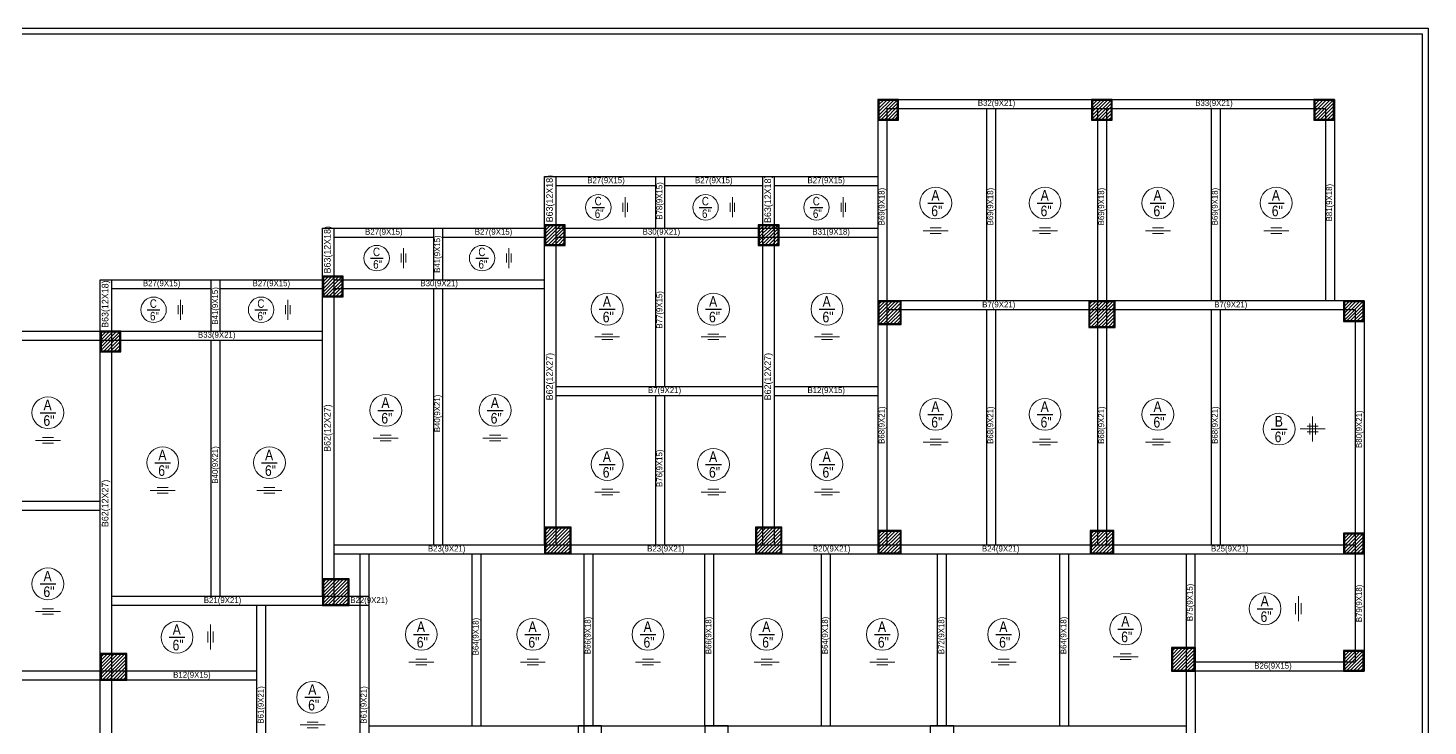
# Model space of a CAD drawing. Header units: metres. Extents: x 0 to 8495, y 0 to 3455.
# Drawn here: x 8459.15 to 8494.96, y 250.71 to 268.57 of the extents above; entities that cross this region are included whole.
import ezdxf

# ---------------------------------------------------------------- set-up
doc = ezdxf.new("R2010")
doc.units = ezdxf.units.M
doc.header["$MEASUREMENT"] = 0
doc.linetypes.add('DASHED2', pattern=[0.375, 0.25, -0.125])
for name, color, linetype, lineweight in [('BEAM', 82, 'Continuous', 30), ('BEAM TEXT', 7, 'Continuous', 25), ('Columns', 12, 'Continuous', 25)]:
    doc.layers.add(name, color=color, linetype=linetype, lineweight=lineweight)
for name, color, linetype in [('SLAB', 90, 'Continuous'), ('SLAB-TAX', 7, 'Continuous'), ('Title', 7, 'Continuous')]:
    doc.layers.add(name, color=color, linetype=linetype)
doc.styles.get("Standard").update_dxf_attribs({"font": 'ARIALN.TTF', "height": 0.2})

# ---------------------------------------------------------------- blocks, each defined once
blk = doc.blocks.new('A$C7E671EA5')
at = {"layer": 'SLAB', "color": 7, "lineweight": 18}
for p, q in [((0.51, 0.057), (0, 0.057)), ((0.142, 0.115), (0.368, 0.115)), ((0.142, 0), (0.368, 0))]:
    blk.add_line(p, q, dxfattribs=at)

msp = doc.modelspace()

# ---------------------------------------------------------------- hatches: boundary and pattern name
at = {"layer": 'Columns'}
h = msp.add_hatch(dxfattribs=at)
h.set_pattern_fill('ANSI31', color=5, scale=0.5)
h.set_pattern_definition([(45, (1349.7188, -191.617604), (-0.0441941738, 0.0441941738), [])])
h.paths.add_polyline_path([(8480.911, 266.238), (8481.391, 266.238), (8481.391, 266.718), (8480.911, 266.718)])
h = msp.add_hatch(dxfattribs=at)
h.set_pattern_fill('ANSI31', color=5, scale=0.5)
h.set_pattern_definition([(45, (1355.18623, -191.617604), (-0.0441941738, 0.0441941738), [])])
h.paths.add_polyline_path([(8486.378, 266.238), (8486.858, 266.238), (8486.858, 266.718), (8486.378, 266.718)])
h = msp.add_hatch(dxfattribs=at)
h.set_pattern_fill('ANSI31', color=5, scale=0.5)
h.set_pattern_definition([(45, (1360.8664, -191.617604), (-0.0441941738, 0.0441941738), [])])
h.paths.add_polyline_path([(8492.058, 266.238), (8492.538, 266.238), (8492.538, 266.718), (8492.058, 266.718)])
h = msp.add_hatch(dxfattribs=at)
h.set_pattern_fill('ANSI31', color=5, scale=0.5)
h.set_pattern_definition([(45, (1341.19515, -194.824594), (-0.0441941738, 0.0441941738), [])])
h.paths.add_polyline_path([(8472.387, 263.031), (8472.867, 263.031), (8472.867, 263.511), (8472.387, 263.511)])
h = msp.add_hatch(dxfattribs=at)
h.set_pattern_fill('ANSI31', color=5, scale=0.5)
h.set_pattern_definition([(45, (1346.66258, -194.824594), (-0.0441941738, 0.0441941738), [])])
h.paths.add_polyline_path([(8477.854, 263.031), (8478.334, 263.031), (8478.334, 263.511), (8477.854, 263.511)])
h = msp.add_hatch(dxfattribs=at)
h.set_pattern_fill('ANSI31', color=5, scale=0.5)
h.set_pattern_definition([(45, (1335.51272, -196.14259), (-0.0441941738, 0.0441941738), [])])
h.paths.add_polyline_path([(8466.705, 261.713), (8467.185, 261.713), (8467.185, 262.193), (8466.705, 262.193)])
h = msp.add_hatch(dxfattribs=at)
h.set_pattern_fill('ANSI31', scale=0.5)
h.set_pattern_definition([(45, (1349.7538, -196.77355), (-0.0441941738, 0.0441941738), [])])
h.paths.add_polyline_path([(8480.911, 261.012), (8481.461, 261.012), (8481.461, 261.562), (8480.911, 261.562)])
h = msp.add_hatch(dxfattribs=at)
h.set_pattern_fill('ANSI31', color=6, scale=0.5)
h.set_pattern_definition([(45, (1355.26123, -196.92355), (-0.0441941738, 0.0441941738), [])])
h.paths.add_polyline_path([(8486.933, 260.932), (8486.933, 261.562), (8486.303, 261.562), (8486.303, 260.932)])
h = msp.add_hatch(dxfattribs=at)
h.set_pattern_fill('ANSI31', color=5, scale=0.5)
h.set_pattern_definition([(45, (1361.625345, -196.77355), (-0.0441941738, 0.0441941738), [])])
h.paths.add_polyline_path([(8492.817, 261.082), (8493.297, 261.082), (8493.297, 261.562), (8492.817, 261.562)])
h = msp.add_hatch(dxfattribs=at)
h.set_pattern_fill('ANSI31', color=5, scale=0.5)
h.set_pattern_definition([(45, (1329.83029, -197.548575), (-0.0441941738, 0.0441941738), [])])
h.paths.add_polyline_path([(8461.022, 260.307), (8461.502, 260.307), (8461.502, 260.787), (8461.022, 260.787)])
h = msp.add_hatch(dxfattribs=at)
h.set_pattern_fill('ANSI31', color=6, scale=0.5)
h.set_pattern_definition([(45, (1341.34515, -202.71749), (-0.0441941738, 0.0441941738), [])])
h.paths.add_polyline_path([(8473.017, 255.139), (8473.017, 255.769), (8472.387, 255.769), (8472.387, 255.139)])
h = msp.add_hatch(dxfattribs=at)
h.set_pattern_fill('ANSI31', color=6, scale=0.5)
h.set_pattern_definition([(45, (1346.73758, -202.71749), (-0.0441941738, 0.0441941738), [])])
h.paths.add_polyline_path([(8478.409, 255.139), (8478.409, 255.769), (8477.779, 255.769), (8477.779, 255.139)])
h = msp.add_hatch(dxfattribs=at)
h.set_pattern_fill('ANSI31', scale=0.5)
h.set_pattern_definition([(45, (1349.7538, -202.64749), (-0.0441941738, 0.0441941738), [])])
h.paths.add_polyline_path([(8480.911, 255.139), (8481.461, 255.139), (8481.461, 255.689), (8480.911, 255.689)])
h = msp.add_hatch(dxfattribs=at)
h.set_pattern_fill('ANSI31', scale=0.5)
h.set_pattern_definition([(45, (1355.18623, -202.64749), (-0.0441941738, 0.0441941738), [])])
h.paths.add_polyline_path([(8486.343, 255.139), (8486.893, 255.139), (8486.893, 255.689), (8486.343, 255.689)])
h = msp.add_hatch(dxfattribs=at)
h.set_pattern_fill('ANSI31', color=5, scale=0.5)
h.set_pattern_definition([(45, (1361.625345, -202.71749), (-0.0441941738, 0.0441941738), [])])
h.paths.add_polyline_path([(8492.817, 255.139), (8493.297, 255.139), (8493.297, 255.619), (8492.817, 255.619)])
h = msp.add_hatch(dxfattribs=at)
h.set_pattern_fill('ANSI31', color=6, scale=0.5)
h.set_pattern_definition([(45, (1335.66272, -204.035485), (-0.0441941738, 0.0441941738), [])])
h.paths.add_polyline_path([(8467.335, 253.821), (8467.335, 254.451), (8466.705, 254.451), (8466.705, 253.821)])
h = msp.add_hatch(dxfattribs=at)
h.set_pattern_fill('ANSI31', color=6, scale=0.5)
h.set_pattern_definition([(45, (1329.98029, -205.94749), (-0.0441941738, 0.0441941738), [])])
h.paths.add_polyline_path([(8461.652, 251.909), (8461.652, 252.539), (8461.022, 252.539), (8461.022, 251.909)])
h = msp.add_hatch(dxfattribs=at)
h.set_pattern_fill('ANSI31', scale=0.5)
h.set_pattern_definition([(45, (1357.267445, -205.645864), (-0.0441941738, 0.0441941738), [])])
h.paths.add_polyline_path([(8488.424, 252.14), (8488.974, 252.14), (8488.974, 252.69), (8488.424, 252.69)])
h = msp.add_hatch(dxfattribs=at)
h.set_pattern_fill('ANSI31', color=5, scale=0.5)
h.set_pattern_definition([(45, (1361.625345, -205.715864), (-0.0441941738, 0.0441941738), [])])
h.paths.add_polyline_path([(8492.817, 252.14), (8493.297, 252.14), (8493.297, 252.62), (8492.817, 252.62)])

# ---------------------------------------------------------------- linework, layer by layer
at = {"layer": 'BEAM'}
for p, q in [((8480.886, 266.743), (8480.886, 255.344)), ((8480.886, 266.743), (8492.563, 266.743)), ((8481.116, 266.513), (8481.116, 255.344)), ((8481.116, 266.513), (8492.333, 266.513)), ((8483.662, 266.513), (8483.662, 261.587)), ((8483.892, 266.513), (8483.892, 261.587)), ((8486.503, 266.513), (8486.503, 255.344)), ((8486.733, 266.513), (8486.733, 255.344)), ((8489.409, 266.513), (8489.409, 261.587)), ((8489.639, 266.513), (8489.639, 261.587)), ((8492.333, 266.513), (8492.333, 261.587)), ((8492.563, 266.743), (8492.563, 261.587)), ((8472.362, 255.344), (8472.362, 264.766)), ((8472.362, 264.766), (8480.886, 264.766)), ((8472.662, 255.344), (8472.662, 264.766)), ((8475.203, 264.766), (8475.203, 263.448)), ((8475.433, 264.766), (8475.433, 263.448)), ((8477.944, 255.344), (8477.944, 264.766)), ((8478.244, 255.344), (8478.244, 264.766)), ((8472.662, 264.536), (8475.203, 264.536)), ((8475.433, 264.536), (8477.944, 264.536)), ((8478.244, 264.536), (8480.886, 264.536)), ((8466.68, 254.026), (8466.68, 263.448)), ((8466.68, 263.448), (8472.362, 263.448)), ((8466.98, 253.796), (8466.98, 263.448)), ((8466.98, 263.218), (8469.521, 263.218)), ((8469.521, 263.448), (8469.521, 262.13)), ((8469.751, 263.448), (8469.751, 262.13)), ((8469.751, 263.218), (8472.362, 263.218)), ((8472.662, 263.448), (8480.886, 263.448)), ((8472.662, 263.218), (8480.886, 263.218)), ((8475.203, 263.218), (8475.203, 259.396)), ((8475.433, 263.218), (8475.433, 259.396)), ((8460.997, 247.715), (8460.997, 262.13)), ((8460.997, 262.13), (8466.68, 262.13)), ((8461.297, 247.715), (8461.297, 262.13)), ((8463.838, 260.812), (8463.838, 262.13)), ((8464.068, 260.812), (8464.068, 262.13)), ((8466.98, 262.13), (8472.362, 262.13)), ((8461.297, 261.9), (8463.838, 261.9)), ((8464.068, 261.9), (8466.68, 261.9)), ((8466.98, 261.9), (8472.362, 261.9)), ((8469.521, 261.9), (8469.521, 255.344)), ((8469.751, 261.9), (8469.751, 255.344)), ((8493.322, 261.587), (8481.116, 261.587)), ((8493.322, 261.587), (8493.322, 252.115)), ((8493.092, 261.357), (8481.116, 261.357)), ((8483.662, 261.357), (8483.662, 255.344)), ((8483.892, 261.357), (8483.892, 255.344)), ((8489.409, 261.357), (8489.409, 255.344)), ((8489.639, 261.357), (8489.639, 255.344)), ((8493.092, 261.357), (8493.092, 252.345)), ((8455.315, 260.812), (8466.68, 260.812)), ((8455.615, 260.582), (8466.68, 260.582)), ((8463.838, 254.026), (8463.838, 260.582)), ((8464.068, 254.026), (8464.068, 260.582)), ((8472.662, 259.396), (8477.944, 259.396)), ((8478.244, 259.396), (8480.886, 259.396)), ((8472.662, 259.166), (8477.944, 259.166)), ((8475.203, 259.166), (8475.203, 255.344)), ((8475.433, 259.166), (8475.433, 255.344)), ((8478.244, 259.166), (8480.886, 259.166)), ((8455.615, 256.463), (8460.997, 256.463)), ((8455.615, 256.233), (8460.997, 256.233)), ((8466.98, 255.344), (8493.092, 255.344)), ((8466.98, 255.114), (8493.092, 255.114)), ((8467.638, 255.114), (8467.638, 244.755)), ((8467.868, 255.114), (8467.868, 244.755)), ((8470.503, 255.114), (8470.503, 250.715)), ((8470.733, 255.114), (8470.733, 250.715)), ((8473.368, 255.114), (8473.368, 240.49)), ((8473.598, 255.114), (8473.598, 250.715)), ((8476.458, 250.715), (8476.458, 255.114)), ((8476.688, 250.715), (8476.688, 255.114)), ((8479.436, 255.114), (8479.436, 250.715)), ((8479.666, 255.114), (8479.666, 250.715)), ((8482.413, 250.715), (8482.413, 255.114)), ((8482.643, 250.715), (8482.643, 255.114)), ((8485.538, 250.715), (8485.538, 255.114)), ((8485.768, 250.715), (8485.768, 255.114)), ((8488.769, 255.114), (8488.769, 229.281)), ((8488.999, 252.715), (8488.999, 255.114)), ((8467.868, 254.026), (8461.297, 254.026)), ((8467.868, 253.796), (8461.297, 253.796)), ((8465.006, 244.755), (8465.006, 253.796)), ((8465.236, 244.755), (8465.236, 253.796)), ((8488.999, 252.715), (8488.999, 229.281)), ((8465.006, 252.114), (8441.209, 252.114)), ((8493.092, 252.345), (8488.999, 252.345)), ((8493.322, 252.115), (8488.999, 252.115)), ((8465.006, 251.884), (8441.209, 251.884)), ((8467.868, 250.715), (8488.769, 250.715))]:
    msp.add_line(p, q, dxfattribs=at)
at = {"layer": 'Columns', "color": 5}
for points in [[(8480.886, 266.213), (8481.416, 266.213), (8481.416, 266.743), (8480.886, 266.743)], [(8480.911, 266.238), (8481.391, 266.238), (8481.391, 266.718), (8480.911, 266.718)], [(8486.353, 266.213), (8486.883, 266.213), (8486.883, 266.743), (8486.353, 266.743)], [(8486.378, 266.238), (8486.858, 266.238), (8486.858, 266.718), (8486.378, 266.718)], [(8492.033, 266.213), (8492.563, 266.213), (8492.563, 266.743), (8492.033, 266.743)], [(8492.058, 266.238), (8492.538, 266.238), (8492.538, 266.718), (8492.058, 266.718)], [(8472.362, 263.006), (8472.892, 263.006), (8472.892, 263.536), (8472.362, 263.536)], [(8472.387, 263.031), (8472.867, 263.031), (8472.867, 263.511), (8472.387, 263.511)], [(8477.829, 263.006), (8478.359, 263.006), (8478.359, 263.536), (8477.829, 263.536)], [(8477.854, 263.031), (8478.334, 263.031), (8478.334, 263.511), (8477.854, 263.511)], [(8466.68, 261.688), (8467.21, 261.688), (8467.21, 262.218), (8466.68, 262.218)], [(8466.705, 261.713), (8467.185, 261.713), (8467.185, 262.193), (8466.705, 262.193)], [(8492.792, 261.057), (8493.322, 261.057), (8493.322, 261.587), (8492.792, 261.587)], [(8492.817, 261.082), (8493.297, 261.082), (8493.297, 261.562), (8492.817, 261.562)], [(8460.997, 260.282), (8461.527, 260.282), (8461.527, 260.812), (8460.997, 260.812)], [(8461.022, 260.307), (8461.502, 260.307), (8461.502, 260.787), (8461.022, 260.787)], [(8492.792, 255.114), (8493.322, 255.114), (8493.322, 255.644), (8492.792, 255.644)], [(8492.817, 255.139), (8493.297, 255.139), (8493.297, 255.619), (8492.817, 255.619)], [(8492.792, 252.115), (8493.322, 252.115), (8493.322, 252.645), (8492.792, 252.645)], [(8492.817, 252.14), (8493.297, 252.14), (8493.297, 252.62), (8492.817, 252.62)]]:
    msp.add_lwpolyline(points, close=True, dxfattribs=at)
at = {"layer": 'Columns', "color": 7}
for points in [[(8480.886, 260.987), (8481.486, 260.987), (8481.486, 261.587), (8480.886, 261.587)], [(8480.911, 261.012), (8481.461, 261.012), (8481.461, 261.562), (8480.911, 261.562)], [(8480.886, 255.114), (8481.486, 255.114), (8481.486, 255.714), (8480.886, 255.714)], [(8480.911, 255.139), (8481.461, 255.139), (8481.461, 255.689), (8480.911, 255.689)], [(8486.318, 255.114), (8486.918, 255.114), (8486.918, 255.714), (8486.318, 255.714)], [(8486.343, 255.139), (8486.893, 255.139), (8486.893, 255.689), (8486.343, 255.689)], [(8488.399, 252.115), (8488.999, 252.115), (8488.999, 252.715), (8488.399, 252.715)], [(8488.424, 252.14), (8488.974, 252.14), (8488.974, 252.69), (8488.424, 252.69)], [(8473.218, 250.115), (8473.818, 250.115), (8473.818, 250.715), (8473.218, 250.715)], [(8476.458, 250.115), (8477.058, 250.115), (8477.058, 250.715), (8476.458, 250.715)], [(8482.228, 250.115), (8482.828, 250.115), (8482.828, 250.715), (8482.228, 250.715)]]:
    msp.add_lwpolyline(points, close=True, dxfattribs=at)
at = {"layer": 'Columns', "color": 6}
for points in [[(8486.278, 260.907), (8486.958, 260.907), (8486.958, 261.587), (8486.278, 261.587)], [(8486.303, 260.932), (8486.933, 260.932), (8486.933, 261.562), (8486.303, 261.562)], [(8472.362, 255.114), (8473.042, 255.114), (8473.042, 255.794), (8472.362, 255.794)], [(8472.387, 255.139), (8473.017, 255.139), (8473.017, 255.769), (8472.387, 255.769)], [(8477.754, 255.114), (8478.434, 255.114), (8478.434, 255.794), (8477.754, 255.794)], [(8477.779, 255.139), (8478.409, 255.139), (8478.409, 255.769), (8477.779, 255.769)], [(8466.68, 253.796), (8467.36, 253.796), (8467.36, 254.476), (8466.68, 254.476)], [(8466.705, 253.821), (8467.335, 253.821), (8467.335, 254.451), (8466.705, 254.451)], [(8460.997, 251.884), (8461.677, 251.884), (8461.677, 252.564), (8460.997, 252.564)], [(8461.022, 251.909), (8461.652, 251.909), (8461.652, 252.539), (8461.022, 252.539)]]:
    msp.add_lwpolyline(points, close=True, dxfattribs=at)
at = {"layer": 'SLAB-TAX', "color": 7, "linetype": 'ByBlock', "lineweight": 30}
for p, q in [((8473.576, 263.979), (8473.898, 263.979)), ((8476.319, 263.979), (8476.641, 263.979)), ((8479.156, 263.979), (8479.479, 263.979)), ((8482.165, 264.09), (8482.568, 264.09)), ((8484.96, 264.09), (8485.363, 264.09)), ((8487.847, 264.09), (8488.25, 264.09)), ((8490.873, 264.09), (8491.276, 264.09)), ((8467.908, 262.681), (8468.23, 262.681)), ((8470.603, 262.681), (8470.925, 262.681)), ((8462.201, 261.359), (8462.523, 261.359)), ((8464.951, 261.359), (8465.273, 261.359)), ((8473.762, 261.375), (8474.165, 261.375)), ((8476.48, 261.375), (8476.883, 261.375)), ((8479.382, 261.375), (8479.785, 261.375)), ((8459.457, 258.727), (8459.86, 258.727)), ((8468.099, 258.786), (8468.502, 258.786)), ((8470.896, 258.786), (8471.299, 258.786)), ((8482.165, 258.684), (8482.568, 258.684)), ((8484.96, 258.684), (8485.363, 258.684)), ((8487.847, 258.684), (8488.25, 258.684)), ((8490.948, 258.309), (8491.351, 258.309)), ((8462.394, 257.447), (8462.798, 257.447)), ((8465.123, 257.447), (8465.526, 257.447)), ((8473.762, 257.403), (8474.165, 257.403)), ((8476.48, 257.403), (8476.883, 257.403)), ((8479.382, 257.403), (8479.785, 257.403)), ((8459.457, 254.347), (8459.86, 254.347)), ((8490.586, 253.71), (8490.989, 253.71)), ((8487.022, 253.192), (8487.425, 253.192)), ((8462.76, 252.982), (8463.163, 252.982)), ((8469.006, 253.054), (8469.409, 253.054)), ((8471.86, 253.054), (8472.263, 253.054)), ((8474.805, 253.054), (8475.208, 253.054)), ((8477.841, 253.054), (8478.244, 253.054)), ((8480.798, 253.054), (8481.201, 253.054)), ((8483.901, 253.054), (8484.304, 253.054)), ((8466.228, 251.446), (8466.631, 251.446))]:
    msp.add_line(p, q, dxfattribs=at)
at = {"layer": 'SLAB-TAX', "color": 7, "linetype": 'ByBlock', "lineweight": 20}
for centre, radius in [((8473.737, 263.979), 0.326), ((8476.48, 263.979), 0.326), ((8479.317, 263.979), 0.326), ((8482.367, 264.09), 0.407), ((8485.161, 264.09), 0.407), ((8488.048, 264.09), 0.407), ((8491.074, 264.09), 0.407), ((8468.069, 262.681), 0.326), ((8470.764, 262.681), 0.326), ((8473.964, 261.375), 0.407), ((8476.681, 261.375), 0.407), ((8479.584, 261.375), 0.407), ((8462.362, 261.359), 0.326), ((8465.112, 261.359), 0.326), ((8459.659, 258.727), 0.407), ((8468.301, 258.786), 0.407), ((8471.098, 258.786), 0.407), ((8482.367, 258.684), 0.407), ((8485.161, 258.684), 0.407), ((8488.048, 258.684), 0.407), ((8491.149, 258.309), 0.407), ((8462.596, 257.447), 0.407), ((8465.325, 257.447), 0.407), ((8473.964, 257.403), 0.407), ((8476.681, 257.403), 0.407), ((8479.584, 257.403), 0.407), ((8459.659, 254.347), 0.407), ((8490.788, 253.71), 0.407), ((8487.224, 253.192), 0.407), ((8462.962, 252.982), 0.407), ((8469.208, 253.054), 0.407), ((8472.062, 253.054), 0.407), ((8475.006, 253.054), 0.407), ((8478.042, 253.054), 0.407), ((8481, 253.054), 0.407), ((8484.103, 253.054), 0.407), ((8466.43, 251.446), 0.407)]:
    msp.add_circle(centre, radius, dxfattribs=at)
at = {"layer": 'Title'}
msp.add_lwpolyline([(8494.957, 227.262), (8435.941, 227.262), (8435.941, 268.569), (8494.957, 268.569)], close=True, dxfattribs=at)
at = {"layer": 'Title', "lineweight": 30}
msp.add_lwpolyline([(8494.807, 227.412), (8436.091, 227.412), (8436.091, 268.419), (8494.807, 268.419)], close=True, dxfattribs=at)

# ---------------------------------------------------------------- block references
at = {"layer": 'SLAB', "rotation": 89.99999999927473}
for p in [(8474.479, 263.727), (8477.222, 263.727), (8480.06, 263.727), (8468.811, 262.428), (8471.506, 262.428), (8463.104, 261.106), (8465.854, 261.106)]:
    msp.add_blockref('A$C7E671EA5', p, dxfattribs=at)
at = {"layer": 'SLAB', "xscale": 1.25, "yscale": 1.25, "zscale": 1.25}
for p, rotation in [((8482.048, 263.311), 359.9999999992747), ((8484.843, 263.311), 359.9999999992747), ((8487.73, 263.311), 359.9999999992747), ((8490.756, 263.311), 359.9999999992747), ((8473.645, 260.596), 359.9999999992747), ((8476.363, 260.596), 359.9999999992747), ((8479.265, 260.596), 359.9999999992747), ((8492.077, 257.993), 89.99999999927473), ((8492.324, 258.383), 179.9999999992747), ((8459.34, 257.948), 359.9999999992747), ((8467.982, 258.007), 359.9999999992747), ((8470.779, 258.007), 359.9999999992747), ((8482.048, 257.905), 359.9999999992747), ((8484.843, 257.905), 359.9999999992747), ((8487.73, 257.905), 359.9999999992747), ((8462.277, 256.668), 359.9999999992747), ((8465.006, 256.668), 359.9999999992747), ((8473.645, 256.624), 359.9999999992747), ((8476.363, 256.624), 359.9999999992747), ((8479.265, 256.624), 359.9999999992747), ((8491.715, 253.395), 89.99999999927473), ((8459.34, 253.568), 359.9999999992747), ((8463.889, 252.666), 89.99999999927473), ((8486.905, 252.413), 359.9999999992747), ((8468.889, 252.275), 359.9999999992747), ((8471.743, 252.275), 359.9999999992747), ((8474.688, 252.275), 359.9999999992747), ((8477.724, 252.275), 359.9999999992747), ((8480.681, 252.275), 359.9999999992747), ((8483.784, 252.275), 359.9999999992747), ((8466.111, 250.667), 359.9999999992747)]:
    msp.add_blockref('A$C7E671EA5', p, dxfattribs=dict(at, rotation=rotation))

# ---------------------------------------------------------------- texts
at = {"layer": 'BEAM TEXT', "char_height": 0.15, "attachment_point": 1}
for s, width, insert in [('\\pi0.01008;{\\fCentury Gothic|b0|i0|c0|p34;\\C7;B32(9X21)}', 0.95422, (8483.432, 266.726)), ('\\pi0.01008;{\\fCentury Gothic|b0|i0|c0|p34;\\C7;B33(9X21)}', 0.95422, (8488.993, 266.726)), ('\\pi0.01008;{\\fCentury Gothic|b0|i0|c0|p34;\\C7;B27(9X15)}', 0.95422, (8473.444, 264.749)), ('\\pi0.01008;{\\fCentury Gothic|b0|i0|c0|p34;\\C7;B27(9X15)}', 0.95422, (8476.2, 264.749)), ('\\pi0.01008;{\\fCentury Gothic|b0|i0|c0|p34;\\C7;B27(9X15)}', 0.95422, (8479.076, 264.749)), ('\\pi0.01008;{\\fCentury Gothic|b0|i0|c0|p34;\\C7;B27(9X15)}', 0.95422, (8467.761, 263.431)), ('\\pi0.01008;{\\fCentury Gothic|b0|i0|c0|p34;\\C7;B27(9X15)}', 0.95422, (8470.567, 263.431)), ('\\pi0.01008;{\\fCentury Gothic|b0|i0|c0|p34;\\C7;B30(9X21)}', 0.95422, (8474.86, 263.431)), ('\\pi0.01008;{\\fCentury Gothic|b0|i0|c0|p34;\\C7;B31(9X18)}', 0.95422, (8479.202, 263.431)), ('\\pi0.01008;{\\fCentury Gothic|b0|i0|c0|p34;\\C7;B27(9X15)}', 0.95422, (8462.079, 262.113)), ('\\pi0.01008;{\\fCentury Gothic|b0|i0|c0|p34;\\C7;B27(9X15)}', 0.95422, (8464.885, 262.113)), ('\\pi0.01008;{\\fCentury Gothic|b0|i0|c0|p34;\\C7;B30(9X21)}', 0.95422, (8469.177, 262.113)), ('\\pi0.01008;{\\fCentury Gothic|b0|i0|c0|p34;\\C7;B7(9X21)}', 0.83848, (8483.544, 261.57)), ('\\pi0.01008;{\\fCentury Gothic|b0|i0|c0|p34;\\C7;B7(9X21)}', 0.83848, (8489.479, 261.57)), ('\\pi0.01008;{\\fCentury Gothic|b0|i0|c0|p34;\\C7;B33(9X21)}', 0.95422, (8463.487, 260.795)), ('\\pi0.01008;{\\fCentury Gothic|b0|i0|c0|p34;\\C7;B7(9X21)}', 0.83848, (8474.997, 259.379)), ('\\pi0.01008;{\\fCentury Gothic|b0|i0|c0|p34;\\C7;B12(9X15)}', 0.95422, (8479.076, 259.379)), ('\\pi0.01008;{\\fCentury Gothic|b0|i0|c0|p34;\\C7;B23(9X21)}', 0.95422, (8469.369, 255.326)), ('\\pi0.01008;{\\fCentury Gothic|b0|i0|c0|p34;\\C7;B23(9X21)}', 0.95422, (8474.976, 255.326)), ('\\pi0.01008;{\\fCentury Gothic|b0|i0|c0|p34;\\C7;B20(9X21)}', 0.95422, (8479.216, 255.326)), ('\\pi0.01008;{\\fCentury Gothic|b0|i0|c0|p34;\\C7;B24(9X21)}', 0.95422, (8483.539, 255.326)), ('\\pi0.01008;{\\fCentury Gothic|b0|i0|c0|p34;\\C7;B25(9X21)}', 0.95422, (8489.398, 255.326)), ('\\pi0.01008;{\\fCentury Gothic|b0|i0|c0|p34;\\C7;B21(9X21)}', 0.95422, (8463.636, 254.008)), ('\\pi0.01008;{\\fCentury Gothic|b0|i0|c0|p34;\\C7;B22(9X21)}', 0.95422, (8467.382, 254.008)), ('\\pi0.01008;{\\fCentury Gothic|b0|i0|c0|p34;\\C7;B12(9X15)}', 0.95422, (8462.853, 252.096)), ('\\pi0.01008;{\\fCentury Gothic|b0|i0|c0|p34;\\C7;B26(9X15)}', 0.95422, (8490.502, 252.328))]:
    msp.add_mtext_dynamic_manual_height_columns(s, width=width, gutter_width=45, heights=[0], dxfattribs=dict(at, insert=insert))
at = {"layer": 'BEAM TEXT', "attachment_point": 1, "rotation": 90}
for s, width, insert, char_height in [('\\pi0.011424;{\\fCentury Gothic|b0|i0|c0|p34;\\C7;B63(12X18)}', 1.21262, (8472.403, 263.585), 0.17), ('\\pi0.01008;{\\fCentury Gothic|b0|i0|c0|p34;\\C7;B78(9X15)}', 0.95422, (8475.224, 263.655), 0.15), ('\\pi0.011424;{\\fCentury Gothic|b0|i0|c0|p34;\\C7;B63(12X18)}', 1.21262, (8477.985, 263.569), 0.17), ('\\pi0.01008;{\\fCentury Gothic|b0|i0|c0|p34;\\C7;B69(9X18)}', 0.95422, (8480.906, 263.511), 0.15), ('\\pi0.01008;{\\fCentury Gothic|b0|i0|c0|p34;\\C7;B69(9X18)}', 0.95422, (8483.687, 263.511), 0.15), ('\\pi0.01008;{\\fCentury Gothic|b0|i0|c0|p34;\\C7;B69(9X18)}', 0.95422, (8486.524, 263.511), 0.15), ('\\pi0.01008;{\\fCentury Gothic|b0|i0|c0|p34;\\C7;B69(9X18)}', 0.95422, (8489.43, 263.511), 0.15), ('\\pi0.01008;{\\fCentury Gothic|b0|i0|c0|p34;\\C7;B81(9X18)}', 0.95422, (8492.354, 263.611), 0.15), ('\\pi0.011424;{\\fCentury Gothic|b0|i0|c0|p34;\\C7;B63(12X18)}', 1.21262, (8466.72, 262.278), 0.17), ('\\pi0.01008;{\\fCentury Gothic|b0|i0|c0|p34;\\C7;B41(9X15)}', 0.95422, (8469.541, 262.295), 0.15), ('\\pi-0.11777;{\\fCentury Gothic|b0|i0|c0|p34;\\C7;B63(12X18)}', 0.95422, (8461.038, 261.015), 0.17), ('\\pi0.01008;{\\fCentury Gothic|b0|i0|c0|p34;\\C7;B41(9X15)}', 0.95422, (8463.859, 260.969), 0.15), ('\\pi0.01008;{\\fCentury Gothic|b0|i0|c0|p34;\\C7;B77(9X15)}', 0.95422, (8475.224, 260.868), 0.15), ('\\pi0.011424;{\\fCentury Gothic|b0|i0|c0|p34;\\C7;B62(12X27)}', 1.21262, (8472.403, 259.032), 0.17), ('\\pi0.011424;{\\fCentury Gothic|b0|i0|c0|p34;\\C7;B62(12X27)}', 1.21262, (8477.985, 259.032), 0.17), ('\\pi0.011424;{\\fCentury Gothic|b0|i0|c0|p34;\\C7;B62(12X27)}', 1.21262, (8466.72, 257.714), 0.17), ('\\pi0.01008;{\\fCentury Gothic|b0|i0|c0|p34;\\C7;B40(9X21)}', 0.95422, (8469.541, 258.218), 0.15), ('\\pi0.01008;{\\fCentury Gothic|b0|i0|c0|p34;\\C7;B68(9X21)}', 0.95422, (8480.906, 257.919), 0.15), ('\\pi0.01008;{\\fCentury Gothic|b0|i0|c0|p34;\\C7;B68(9X21)}', 0.95422, (8483.687, 257.919), 0.15), ('\\pi0.01008;{\\fCentury Gothic|b0|i0|c0|p34;\\C7;B68(9X21)}', 0.95422, (8486.524, 257.919), 0.15), ('\\pi0.01008;{\\fCentury Gothic|b0|i0|c0|p34;\\C7;B68(9X21)}', 0.95422, (8489.43, 257.919), 0.15), ('\\pi0.01008;{\\fCentury Gothic|b0|i0|c0|p34;\\C7;B80(9X21)}', 0.95422, (8493.115, 257.815), 0.15), ('\\pi0.01008;{\\fCentury Gothic|b0|i0|c0|p34;\\C7;B40(9X21)}', 0.95422, (8463.859, 256.9), 0.15), ('\\pi0.01008;{\\fCentury Gothic|b0|i0|c0|p34;\\C7;B76(9X15)}', 0.95422, (8475.224, 256.816), 0.15), ('\\pi-0.11777;{\\fCentury Gothic|b0|i0|c0|p34;\\C7;B62(12X27)}', 0.95422, (8461.038, 255.917), 0.17), ('\\pi0.01008;{\\fCentury Gothic|b0|i0|c0|p34;\\C7;B75(9X15)}', 0.95422, (8488.789, 253.382), 0.15), ('\\pi0.01008;{\\fCentury Gothic|b0|i0|c0|p34;\\C7;B79(9X18)}', 0.95422, (8493.115, 253.357), 0.15), ('\\pi0.01008;{\\fCentury Gothic|b0|i0|c0|p34;\\C7;B64(9X18)}', 0.95422, (8470.524, 252.51), 0.15), ('\\pi0.01008;{\\fCentury Gothic|b0|i0|c0|p34;\\C7;B66(9X18)}', 0.95422, (8473.389, 252.538), 0.15), ('\\pi0.01008;{\\fCentury Gothic|b0|i0|c0|p34;\\C7;B66(9X18)}', 0.95422, (8476.479, 252.538), 0.15), ('\\pi0.01008;{\\fCentury Gothic|b0|i0|c0|p34;\\C7;B64(9X18)}', 0.95422, (8479.457, 252.538), 0.15), ('\\pi0.01008;{\\fCentury Gothic|b0|i0|c0|p34;\\C7;B72(9X18)}', 0.95422, (8482.434, 252.538), 0.15), ('\\pi0.01008;{\\fCentury Gothic|b0|i0|c0|p34;\\C7;B64(9X18)}', 0.95422, (8485.559, 252.538), 0.15), ('\\pi0.01008;{\\fCentury Gothic|b0|i0|c0|p34;\\C7;B61(9X21)}', 0.95422, (8465.027, 250.76), 0.15), ('\\pi0.01008;{\\fCentury Gothic|b0|i0|c0|p34;\\C7;B61(9X21)}', 0.95422, (8467.659, 250.76), 0.15)]:
    msp.add_mtext_dynamic_manual_height_columns(s, width=width, gutter_width=45, heights=[0], dxfattribs=dict(at, insert=insert, char_height=char_height))
at = {"layer": 'SLAB-TAX', "color": 7, "linetype": 'DASHED2', "lineweight": 9, "attachment_point": 5}
for s, insert, char_height, width in [('A', (8482.359, 264.288), 0.271, 0.25604), ('A', (8485.153, 264.288), 0.271, 0.25604), ('A', (8488.04, 264.288), 0.271, 0.25604), ('A', (8491.066, 264.288), 0.271, 0.25604), ('C', (8473.731, 264.138), 0.217, 0.20484), ('6"', (8473.759, 263.817), 0.2166, 0.26363), ('C', (8476.474, 264.138), 0.217, 0.20484), ('6"', (8476.502, 263.817), 0.2166, 0.26363), ('C', (8479.311, 264.138), 0.217, 0.20484), ('6"', (8479.339, 263.817), 0.2166, 0.26363), ('6"', (8482.394, 263.887), 0.2707, 0.32953), ('6"', (8485.189, 263.887), 0.2707, 0.32953), ('6"', (8488.076, 263.887), 0.2707, 0.32953), ('6"', (8491.102, 263.887), 0.2707, 0.32953), ('C', (8468.063, 262.84), 0.217, 0.20484), ('C', (8470.758, 262.84), 0.217, 0.20484), ('6"', (8468.091, 262.519), 0.2166, 0.26363), ('6"', (8470.786, 262.519), 0.2166, 0.26363), ('C', (8462.356, 261.517), 0.217, 0.20484), ('C', (8465.106, 261.517), 0.217, 0.20484), ('A', (8473.956, 261.573), 0.271, 0.25604), ('A', (8476.673, 261.573), 0.271, 0.25604), ('A', (8479.576, 261.573), 0.271, 0.25604), ('6"', (8462.384, 261.196), 0.2166, 0.26363), ('6"', (8465.134, 261.196), 0.2166, 0.26363), ('6"', (8473.991, 261.172), 0.2707, 0.32953), ('6"', (8476.709, 261.172), 0.2707, 0.32953), ('6"', (8479.611, 261.172), 0.2707, 0.32953), ('A', (8459.651, 258.925), 0.271, 0.25604), ('A', (8468.293, 258.984), 0.271, 0.25604), ('A', (8471.09, 258.984), 0.271, 0.25604), ('A', (8482.359, 258.883), 0.271, 0.25604), ('A', (8485.153, 258.883), 0.271, 0.25604), ('A', (8488.04, 258.883), 0.271, 0.25604), ('6"', (8459.686, 258.524), 0.2707, 0.32953), ('6"', (8468.328, 258.583), 0.2707, 0.32953), ('6"', (8471.125, 258.583), 0.2707, 0.32953), ('6"', (8482.394, 258.481), 0.2707, 0.32953), ('6"', (8485.189, 258.481), 0.2707, 0.32953), ('6"', (8488.076, 258.481), 0.2707, 0.32953), ('B', (8491.141, 258.507), 0.271, 0.25604), ('6"', (8491.177, 258.106), 0.2707, 0.32953), ('A', (8462.588, 257.646), 0.271, 0.25604), ('A', (8465.317, 257.646), 0.271, 0.25604), ('A', (8473.956, 257.602), 0.271, 0.25604), ('A', (8476.673, 257.602), 0.271, 0.25604), ('A', (8479.576, 257.602), 0.271, 0.25604), ('6"', (8462.623, 257.244), 0.2707, 0.32953), ('6"', (8465.352, 257.244), 0.2707, 0.32953), ('6"', (8473.991, 257.2), 0.2707, 0.32953), ('6"', (8476.709, 257.2), 0.2707, 0.32953), ('6"', (8479.611, 257.2), 0.2707, 0.32953), ('A', (8459.651, 254.545), 0.271, 0.25604), ('6"', (8459.686, 254.144), 0.2707, 0.32953), ('A', (8490.78, 253.909), 0.271, 0.25604), ('A', (8487.216, 253.39), 0.271, 0.25604), ('6"', (8490.815, 253.507), 0.2707, 0.32953), ('A', (8462.954, 253.18), 0.271, 0.25604), ('A', (8469.2, 253.252), 0.271, 0.25604), ('A', (8472.054, 253.252), 0.271, 0.25604), ('A', (8474.998, 253.252), 0.271, 0.25604), ('A', (8478.034, 253.252), 0.271, 0.25604), ('A', (8480.992, 253.252), 0.271, 0.25604), ('A', (8484.095, 253.252), 0.271, 0.25604), ('6"', (8462.989, 252.779), 0.2707, 0.32953), ('6"', (8469.235, 252.851), 0.2707, 0.32953), ('6"', (8472.089, 252.851), 0.2707, 0.32953), ('6"', (8475.034, 252.851), 0.2707, 0.32953), ('6"', (8478.07, 252.851), 0.2707, 0.32953), ('6"', (8481.027, 252.851), 0.2707, 0.32953), ('6"', (8484.13, 252.851), 0.2707, 0.32953), ('6"', (8487.251, 252.989), 0.2707, 0.32953), ('A', (8466.422, 251.645), 0.271, 0.25604), ('6"', (8466.457, 251.243), 0.2707, 0.32953)]:
    msp.add_mtext(s, dxfattribs=dict(at, insert=insert, char_height=char_height, width=width))

doc.saveas('drawing.dxf')
